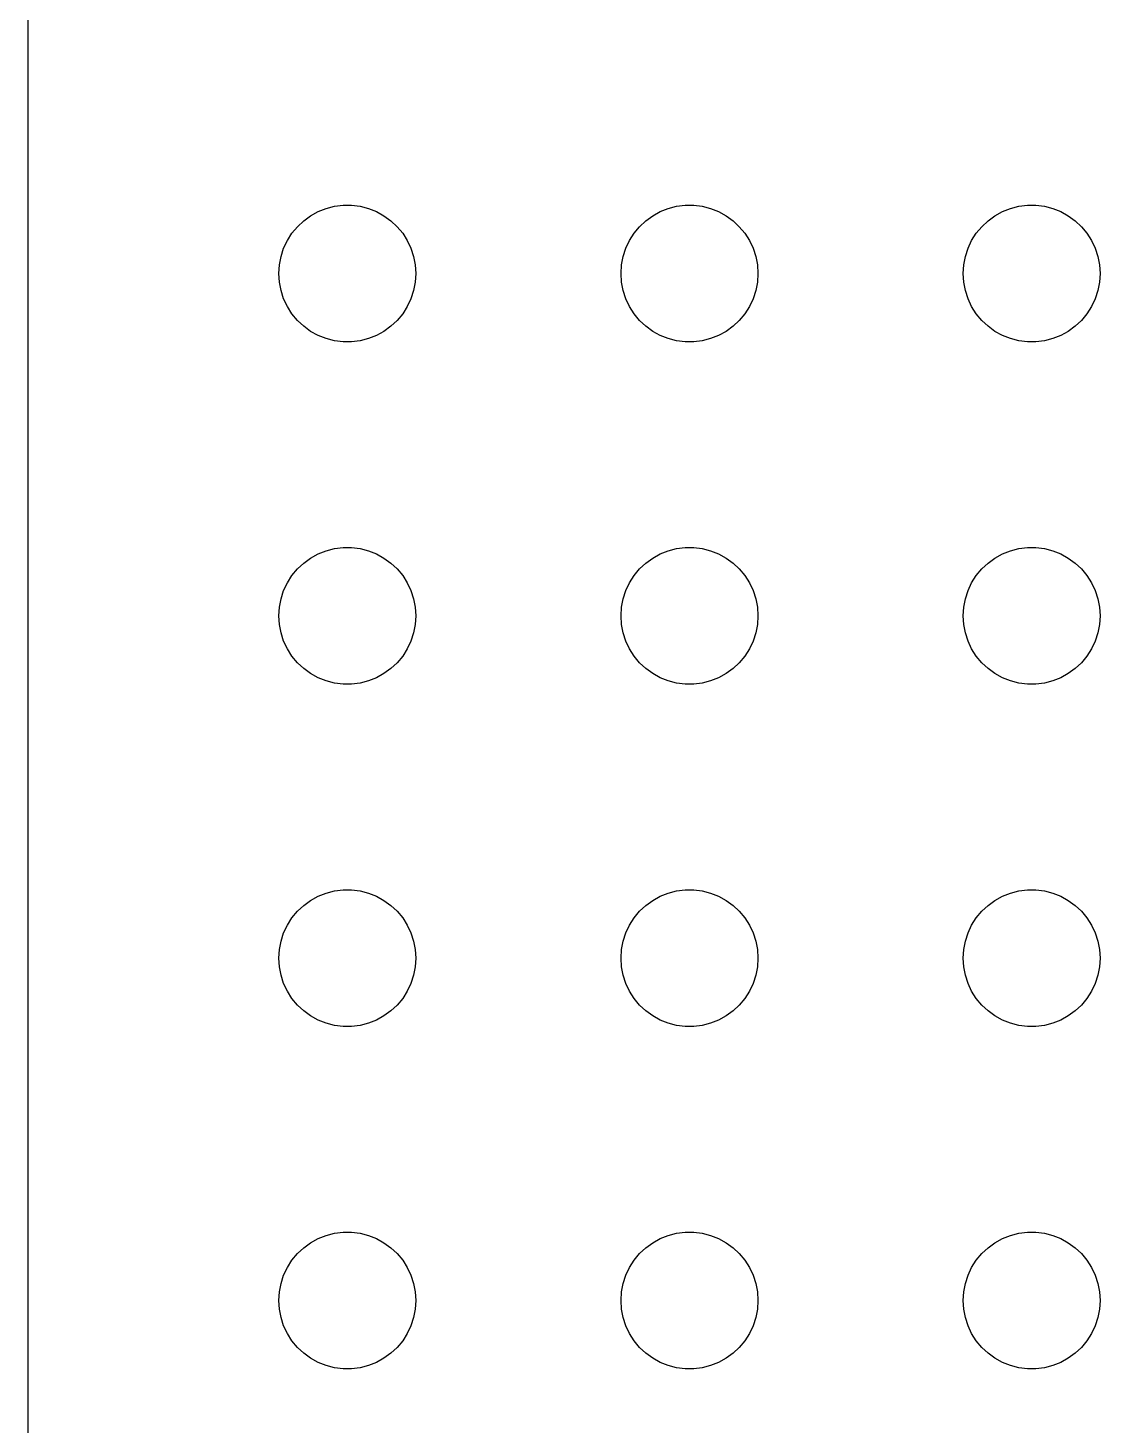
# Model space of a CAD drawing. Header units: metres. Extents: x -120 to 120, y -119 to 119.
# Drawn here: x -119.5 to -96, y 57.27 to 87.88 of the extents above; entities that cross this region are included whole.
import ezdxf

# ---------------------------------------------------------------- set-up
doc = ezdxf.new("R2010")
doc.units = ezdxf.units.M

msp = doc.modelspace()

# ---------------------------------------------------------------- linework, layer by layer
for p, q in [((-119.5, 114.5), (-119.5, -114.5)), ((-113.139, 83.8572), (-112.964, 83.9266)), ((-112.964, 83.9266), (-112.781, 83.9734)), ((-112.781, 83.9734), (-112.594, 83.997)), ((-112.594, 83.997), (-112.406, 83.997)), ((-112.406, 83.997), (-112.219, 83.9734)), ((-112.219, 83.9734), (-112.036, 83.9266)), ((-112.036, 83.9266), (-111.861, 83.8572)), ((-105.639, 83.8572), (-105.464, 83.9266)), ((-105.464, 83.9266), (-105.281, 83.9734)), ((-105.281, 83.9734), (-105.094, 83.997)), ((-105.094, 83.997), (-104.906, 83.997)), ((-104.906, 83.997), (-104.719, 83.9734)), ((-104.719, 83.9734), (-104.536, 83.9266)), ((-104.536, 83.9266), (-104.361, 83.8572)), ((-98.1387, 83.8572), (-97.9635, 83.9266)), ((-97.9635, 83.9266), (-97.7811, 83.9734)), ((-97.7811, 83.9734), (-97.5942, 83.997)), ((-97.5942, 83.997), (-97.4058, 83.997)), ((-97.4058, 83.997), (-97.2189, 83.9734)), ((-97.2189, 83.9734), (-97.0365, 83.9266)), ((-97.0365, 83.9266), (-96.8613, 83.8572)), ((-113.593, 83.5268), (-113.456, 83.6558)), ((-113.456, 83.6558), (-113.304, 83.7665)), ((-113.304, 83.7665), (-113.139, 83.8572)), ((-111.861, 83.8572), (-111.696, 83.7665)), ((-111.696, 83.7665), (-111.544, 83.6558)), ((-111.544, 83.6558), (-111.407, 83.5268)), ((-106.093, 83.5268), (-105.956, 83.6558)), ((-105.956, 83.6558), (-105.804, 83.7665)), ((-105.804, 83.7665), (-105.639, 83.8572)), ((-104.361, 83.8572), (-104.196, 83.7665)), ((-104.196, 83.7665), (-104.044, 83.6558)), ((-104.044, 83.6558), (-103.907, 83.5268)), ((-98.5934, 83.5268), (-98.4561, 83.6558)), ((-98.4561, 83.6558), (-98.3037, 83.7665)), ((-98.3037, 83.7665), (-98.1387, 83.8572)), ((-96.8613, 83.8572), (-96.6963, 83.7665)), ((-96.6963, 83.7665), (-96.5439, 83.6558)), ((-96.5439, 83.6558), (-96.4065, 83.5268)), ((-113.814, 83.2226), (-113.714, 83.3817)), ((-113.714, 83.3817), (-113.593, 83.5268)), ((-111.407, 83.5268), (-111.286, 83.3817)), ((-111.286, 83.3817), (-111.186, 83.2226)), ((-106.314, 83.2226), (-106.214, 83.3817)), ((-106.214, 83.3817), (-106.093, 83.5268)), ((-103.907, 83.5268), (-103.786, 83.3817)), ((-103.786, 83.3817), (-103.686, 83.2226)), ((-98.8145, 83.2226), (-98.7135, 83.3817)), ((-98.7135, 83.3817), (-98.5934, 83.5268)), ((-96.4065, 83.5268), (-96.2865, 83.3817)), ((-96.2865, 83.3817), (-96.1855, 83.2226)), ((-113.953, 82.873), (-113.895, 83.0522)), ((-113.895, 83.0522), (-113.814, 83.2226)), ((-111.186, 83.2226), (-111.105, 83.0522)), ((-111.105, 83.0522), (-111.047, 82.873)), ((-106.453, 82.873), (-106.395, 83.0522)), ((-106.395, 83.0522), (-106.314, 83.2226)), ((-103.686, 83.2226), (-103.605, 83.0522)), ((-103.605, 83.0522), (-103.547, 82.873)), ((-98.9529, 82.873), (-98.8947, 83.0522)), ((-98.8947, 83.0522), (-98.8145, 83.2226)), ((-96.1855, 83.2226), (-96.1053, 83.0522)), ((-96.1053, 83.0522), (-96.0471, 82.873)), ((-114, 82.5), (-113.988, 82.688)), ((-113.988, 82.688), (-113.953, 82.873)), ((-111.047, 82.873), (-111.012, 82.688)), ((-111.012, 82.688), (-111, 82.5)), ((-106.5, 82.5), (-106.488, 82.688)), ((-106.488, 82.688), (-106.453, 82.873)), ((-103.547, 82.873), (-103.512, 82.688)), ((-103.512, 82.688), (-103.5, 82.5)), ((-99, 82.5), (-98.9882, 82.688)), ((-98.9882, 82.688), (-98.9529, 82.873)), ((-96.0471, 82.873), (-96.0118, 82.688)), ((-96.0118, 82.688), (-96, 82.5)), ((-113.988, 82.312), (-114, 82.5)), ((-111, 82.5), (-111.012, 82.312)), ((-106.488, 82.312), (-106.5, 82.5)), ((-103.5, 82.5), (-103.512, 82.312)), ((-98.9882, 82.312), (-99, 82.5)), ((-96, 82.5), (-96.0118, 82.312)), ((-113.953, 82.127), (-113.988, 82.312)), ((-113.895, 81.9478), (-113.953, 82.127)), ((-111.047, 82.127), (-111.105, 81.9478)), ((-111.012, 82.312), (-111.047, 82.127)), ((-106.453, 82.127), (-106.488, 82.312)), ((-106.395, 81.9478), (-106.453, 82.127)), ((-103.547, 82.127), (-103.605, 81.9478)), ((-103.512, 82.312), (-103.547, 82.127)), ((-98.9529, 82.127), (-98.9882, 82.312)), ((-98.8947, 81.9478), (-98.9529, 82.127)), ((-96.0471, 82.127), (-96.1053, 81.9478)), ((-96.0118, 82.312), (-96.0471, 82.127)), ((-113.814, 81.7774), (-113.895, 81.9478)), ((-113.714, 81.6183), (-113.814, 81.7774)), ((-111.186, 81.7774), (-111.286, 81.6183)), ((-111.105, 81.9478), (-111.186, 81.7774)), ((-106.314, 81.7774), (-106.395, 81.9478)), ((-106.214, 81.6183), (-106.314, 81.7774)), ((-103.686, 81.7774), (-103.786, 81.6183)), ((-103.605, 81.9478), (-103.686, 81.7774)), ((-98.8145, 81.7774), (-98.8947, 81.9478)), ((-98.7135, 81.6183), (-98.8145, 81.7774)), ((-96.1855, 81.7774), (-96.2865, 81.6183)), ((-96.1053, 81.9478), (-96.1855, 81.7774)), ((-113.593, 81.4732), (-113.714, 81.6183)), ((-113.456, 81.3442), (-113.593, 81.4732)), ((-111.407, 81.4732), (-111.544, 81.3442)), ((-111.286, 81.6183), (-111.407, 81.4732)), ((-106.093, 81.4732), (-106.214, 81.6183)), ((-105.956, 81.3442), (-106.093, 81.4732)), ((-103.907, 81.4732), (-104.044, 81.3442)), ((-103.786, 81.6183), (-103.907, 81.4732)), ((-98.5934, 81.4732), (-98.7135, 81.6183)), ((-98.4561, 81.3442), (-98.5934, 81.4732)), ((-96.4065, 81.4732), (-96.5439, 81.3442)), ((-96.2865, 81.6183), (-96.4065, 81.4732)), ((-113.304, 81.2335), (-113.456, 81.3442)), ((-113.139, 81.1428), (-113.304, 81.2335)), ((-112.964, 81.0734), (-113.139, 81.1428)), ((-111.861, 81.1428), (-112.036, 81.0734)), ((-111.696, 81.2335), (-111.861, 81.1428)), ((-111.544, 81.3442), (-111.696, 81.2335)), ((-105.804, 81.2335), (-105.956, 81.3442)), ((-105.639, 81.1428), (-105.804, 81.2335)), ((-105.464, 81.0734), (-105.639, 81.1428)), ((-104.361, 81.1428), (-104.536, 81.0734)), ((-104.196, 81.2335), (-104.361, 81.1428)), ((-104.044, 81.3442), (-104.196, 81.2335)), ((-98.3037, 81.2335), (-98.4561, 81.3442)), ((-98.1387, 81.1428), (-98.3037, 81.2335)), ((-97.9635, 81.0734), (-98.1387, 81.1428)), ((-96.8613, 81.1428), (-97.0365, 81.0734)), ((-96.6963, 81.2335), (-96.8613, 81.1428)), ((-96.5439, 81.3442), (-96.6963, 81.2335)), ((-112.781, 81.0266), (-112.964, 81.0734)), ((-112.594, 81.003), (-112.781, 81.0266)), ((-112.406, 81.003), (-112.594, 81.003)), ((-112.219, 81.0266), (-112.406, 81.003)), ((-112.036, 81.0734), (-112.219, 81.0266)), ((-105.281, 81.0266), (-105.464, 81.0734)), ((-105.094, 81.003), (-105.281, 81.0266)), ((-104.906, 81.003), (-105.094, 81.003)), ((-104.719, 81.0266), (-104.906, 81.003)), ((-104.536, 81.0734), (-104.719, 81.0266)), ((-97.7811, 81.0266), (-97.9635, 81.0734)), ((-97.5942, 81.003), (-97.7811, 81.0266)), ((-97.4058, 81.003), (-97.5942, 81.003)), ((-97.2189, 81.0266), (-97.4058, 81.003)), ((-97.0365, 81.0734), (-97.2189, 81.0266)), ((-113.456, 76.1558), (-113.304, 76.2665)), ((-113.304, 76.2665), (-113.139, 76.3572)), ((-113.139, 76.3572), (-112.964, 76.4266)), ((-112.964, 76.4266), (-112.781, 76.4734)), ((-112.781, 76.4734), (-112.594, 76.497)), ((-112.594, 76.497), (-112.406, 76.497)), ((-112.406, 76.497), (-112.219, 76.4734)), ((-112.219, 76.4734), (-112.036, 76.4266)), ((-112.036, 76.4266), (-111.861, 76.3572)), ((-111.861, 76.3572), (-111.696, 76.2665)), ((-111.696, 76.2665), (-111.544, 76.1558)), ((-105.956, 76.1558), (-105.804, 76.2665)), ((-105.804, 76.2665), (-105.639, 76.3572)), ((-105.639, 76.3572), (-105.464, 76.4266)), ((-105.464, 76.4266), (-105.281, 76.4734)), ((-105.281, 76.4734), (-105.094, 76.497)), ((-105.094, 76.497), (-104.906, 76.497)), ((-104.906, 76.497), (-104.719, 76.4734)), ((-104.719, 76.4734), (-104.536, 76.4266)), ((-104.536, 76.4266), (-104.361, 76.3572)), ((-104.361, 76.3572), (-104.196, 76.2665)), ((-104.196, 76.2665), (-104.044, 76.1558)), ((-98.4561, 76.1558), (-98.3037, 76.2665)), ((-98.3037, 76.2665), (-98.1387, 76.3572)), ((-98.1387, 76.3572), (-97.9635, 76.4266)), ((-97.9635, 76.4266), (-97.7811, 76.4734)), ((-97.7811, 76.4734), (-97.5942, 76.497)), ((-97.5942, 76.497), (-97.4058, 76.497)), ((-97.4058, 76.497), (-97.2189, 76.4734)), ((-97.2189, 76.4734), (-97.0365, 76.4266)), ((-97.0365, 76.4266), (-96.8613, 76.3572)), ((-96.8613, 76.3572), (-96.6963, 76.2665)), ((-96.6963, 76.2665), (-96.5439, 76.1558)), ((-113.714, 75.8817), (-113.593, 76.0268)), ((-113.593, 76.0268), (-113.456, 76.1558)), ((-111.544, 76.1558), (-111.407, 76.0268)), ((-111.407, 76.0268), (-111.286, 75.8817)), ((-106.214, 75.8817), (-106.093, 76.0268)), ((-106.093, 76.0268), (-105.956, 76.1558)), ((-104.044, 76.1558), (-103.907, 76.0268)), ((-103.907, 76.0268), (-103.786, 75.8817)), ((-98.7135, 75.8817), (-98.5934, 76.0268)), ((-98.5934, 76.0268), (-98.4561, 76.1558)), ((-96.5439, 76.1558), (-96.4065, 76.0268)), ((-96.4065, 76.0268), (-96.2865, 75.8817)), ((-113.895, 75.5522), (-113.814, 75.7226)), ((-113.814, 75.7226), (-113.714, 75.8817)), ((-111.286, 75.8817), (-111.186, 75.7226)), ((-111.186, 75.7226), (-111.105, 75.5522)), ((-106.395, 75.5522), (-106.314, 75.7226)), ((-106.314, 75.7226), (-106.214, 75.8817)), ((-103.786, 75.8817), (-103.686, 75.7226)), ((-103.686, 75.7226), (-103.605, 75.5522)), ((-98.8947, 75.5522), (-98.8145, 75.7226)), ((-98.8145, 75.7226), (-98.7135, 75.8817)), ((-96.2865, 75.8817), (-96.1855, 75.7226)), ((-96.1855, 75.7226), (-96.1053, 75.5522)), ((-113.988, 75.188), (-113.953, 75.373)), ((-113.953, 75.373), (-113.895, 75.5522)), ((-111.105, 75.5522), (-111.047, 75.373)), ((-111.047, 75.373), (-111.012, 75.188)), ((-106.488, 75.188), (-106.453, 75.373)), ((-106.453, 75.373), (-106.395, 75.5522)), ((-103.605, 75.5522), (-103.547, 75.373)), ((-103.547, 75.373), (-103.512, 75.188)), ((-98.9882, 75.188), (-98.9529, 75.373)), ((-98.9529, 75.373), (-98.8947, 75.5522)), ((-96.1053, 75.5522), (-96.0471, 75.373)), ((-96.0471, 75.373), (-96.0118, 75.188)), ((-114, 75), (-113.988, 75.188)), ((-113.988, 74.812), (-114, 75)), ((-111.012, 75.188), (-111, 75)), ((-111, 75), (-111.012, 74.812)), ((-106.5, 75), (-106.488, 75.188)), ((-106.488, 74.812), (-106.5, 75)), ((-103.512, 75.188), (-103.5, 75)), ((-103.5, 75), (-103.512, 74.812)), ((-99, 75), (-98.9882, 75.188)), ((-98.9882, 74.812), (-99, 75)), ((-96.0118, 75.188), (-96, 75)), ((-96, 75), (-96.0118, 74.812)), ((-113.953, 74.627), (-113.988, 74.812)), ((-111.012, 74.812), (-111.047, 74.627)), ((-106.453, 74.627), (-106.488, 74.812)), ((-103.512, 74.812), (-103.547, 74.627)), ((-98.9529, 74.627), (-98.9882, 74.812)), ((-96.0118, 74.812), (-96.0471, 74.627)), ((-113.895, 74.4478), (-113.953, 74.627)), ((-113.814, 74.2774), (-113.895, 74.4478)), ((-111.105, 74.4478), (-111.186, 74.2774)), ((-111.047, 74.627), (-111.105, 74.4478)), ((-106.395, 74.4478), (-106.453, 74.627)), ((-106.314, 74.2774), (-106.395, 74.4478)), ((-103.605, 74.4478), (-103.686, 74.2774)), ((-103.547, 74.627), (-103.605, 74.4478)), ((-98.8947, 74.4478), (-98.9529, 74.627)), ((-98.8145, 74.2774), (-98.8947, 74.4478)), ((-96.1053, 74.4478), (-96.1855, 74.2774)), ((-96.0471, 74.627), (-96.1053, 74.4478)), ((-113.714, 74.1183), (-113.814, 74.2774)), ((-113.593, 73.9732), (-113.714, 74.1183)), ((-111.286, 74.1183), (-111.407, 73.9732)), ((-111.186, 74.2774), (-111.286, 74.1183)), ((-106.214, 74.1183), (-106.314, 74.2774)), ((-106.093, 73.9732), (-106.214, 74.1183)), ((-103.786, 74.1183), (-103.907, 73.9732)), ((-103.686, 74.2774), (-103.786, 74.1183)), ((-98.7135, 74.1183), (-98.8145, 74.2774)), ((-98.5934, 73.9732), (-98.7135, 74.1183)), ((-96.2865, 74.1183), (-96.4065, 73.9732)), ((-96.1855, 74.2774), (-96.2865, 74.1183)), ((-113.456, 73.8442), (-113.593, 73.9732)), ((-113.304, 73.7335), (-113.456, 73.8442)), ((-111.544, 73.8442), (-111.696, 73.7335)), ((-111.407, 73.9732), (-111.544, 73.8442)), ((-105.956, 73.8442), (-106.093, 73.9732)), ((-105.804, 73.7335), (-105.956, 73.8442)), ((-104.044, 73.8442), (-104.196, 73.7335)), ((-103.907, 73.9732), (-104.044, 73.8442)), ((-98.4561, 73.8442), (-98.5934, 73.9732)), ((-98.3037, 73.7335), (-98.4561, 73.8442)), ((-96.5439, 73.8442), (-96.6963, 73.7335)), ((-96.4065, 73.9732), (-96.5439, 73.8442)), ((-113.139, 73.6428), (-113.304, 73.7335)), ((-112.964, 73.5734), (-113.139, 73.6428)), ((-112.781, 73.5266), (-112.964, 73.5734)), ((-112.594, 73.503), (-112.781, 73.5266)), ((-112.406, 73.503), (-112.594, 73.503)), ((-112.219, 73.5266), (-112.406, 73.503)), ((-112.036, 73.5734), (-112.219, 73.5266)), ((-111.861, 73.6428), (-112.036, 73.5734)), ((-111.696, 73.7335), (-111.861, 73.6428)), ((-105.639, 73.6428), (-105.804, 73.7335)), ((-105.464, 73.5734), (-105.639, 73.6428)), ((-105.281, 73.5266), (-105.464, 73.5734)), ((-105.094, 73.503), (-105.281, 73.5266)), ((-104.906, 73.503), (-105.094, 73.503)), ((-104.719, 73.5266), (-104.906, 73.503)), ((-104.536, 73.5734), (-104.719, 73.5266)), ((-104.361, 73.6428), (-104.536, 73.5734)), ((-104.196, 73.7335), (-104.361, 73.6428)), ((-98.1387, 73.6428), (-98.3037, 73.7335)), ((-97.9635, 73.5734), (-98.1387, 73.6428)), ((-97.7811, 73.5266), (-97.9635, 73.5734)), ((-97.5942, 73.503), (-97.7811, 73.5266)), ((-97.4058, 73.503), (-97.5942, 73.503)), ((-97.2189, 73.5266), (-97.4058, 73.503)), ((-97.0365, 73.5734), (-97.2189, 73.5266)), ((-96.8613, 73.6428), (-97.0365, 73.5734)), ((-96.6963, 73.7335), (-96.8613, 73.6428)), ((-113.139, 68.8572), (-112.964, 68.9266)), ((-112.964, 68.9266), (-112.781, 68.9734)), ((-112.781, 68.9734), (-112.594, 68.997)), ((-112.594, 68.997), (-112.406, 68.997)), ((-112.406, 68.997), (-112.219, 68.9734)), ((-112.219, 68.9734), (-112.036, 68.9266)), ((-112.036, 68.9266), (-111.861, 68.8572)), ((-105.639, 68.8572), (-105.464, 68.9266)), ((-105.464, 68.9266), (-105.281, 68.9734)), ((-105.281, 68.9734), (-105.094, 68.997)), ((-105.094, 68.997), (-104.906, 68.997)), ((-104.906, 68.997), (-104.719, 68.9734)), ((-104.719, 68.9734), (-104.536, 68.9266)), ((-104.536, 68.9266), (-104.361, 68.8572)), ((-98.1387, 68.8572), (-97.9635, 68.9266)), ((-97.9635, 68.9266), (-97.7811, 68.9734)), ((-97.7811, 68.9734), (-97.5942, 68.997)), ((-97.5942, 68.997), (-97.4058, 68.997)), ((-97.4058, 68.997), (-97.2189, 68.9734)), ((-97.2189, 68.9734), (-97.0365, 68.9266)), ((-97.0365, 68.9266), (-96.8613, 68.8572)), ((-113.593, 68.5268), (-113.456, 68.6558)), ((-113.456, 68.6558), (-113.304, 68.7665)), ((-113.304, 68.7665), (-113.139, 68.8572)), ((-111.861, 68.8572), (-111.696, 68.7665)), ((-111.696, 68.7665), (-111.544, 68.6558)), ((-111.544, 68.6558), (-111.407, 68.5268)), ((-106.093, 68.5268), (-105.956, 68.6558)), ((-105.956, 68.6558), (-105.804, 68.7665)), ((-105.804, 68.7665), (-105.639, 68.8572)), ((-104.361, 68.8572), (-104.196, 68.7665)), ((-104.196, 68.7665), (-104.044, 68.6558)), ((-104.044, 68.6558), (-103.907, 68.5268)), ((-98.5934, 68.5268), (-98.4561, 68.6558)), ((-98.4561, 68.6558), (-98.3037, 68.7665)), ((-98.3037, 68.7665), (-98.1387, 68.8572)), ((-96.8613, 68.8572), (-96.6963, 68.7665)), ((-96.6963, 68.7665), (-96.5439, 68.6558)), ((-96.5439, 68.6558), (-96.4065, 68.5268)), ((-113.814, 68.2226), (-113.714, 68.3817)), ((-113.714, 68.3817), (-113.593, 68.5268)), ((-111.407, 68.5268), (-111.286, 68.3817)), ((-111.286, 68.3817), (-111.186, 68.2226)), ((-106.314, 68.2226), (-106.214, 68.3817)), ((-106.214, 68.3817), (-106.093, 68.5268)), ((-103.907, 68.5268), (-103.786, 68.3817)), ((-103.786, 68.3817), (-103.686, 68.2226)), ((-98.8145, 68.2226), (-98.7135, 68.3817)), ((-98.7135, 68.3817), (-98.5934, 68.5268)), ((-96.4065, 68.5268), (-96.2865, 68.3817)), ((-96.2865, 68.3817), (-96.1855, 68.2226)), ((-113.953, 67.873), (-113.895, 68.0522)), ((-113.895, 68.0522), (-113.814, 68.2226)), ((-111.186, 68.2226), (-111.105, 68.0522)), ((-111.105, 68.0522), (-111.047, 67.873)), ((-106.453, 67.873), (-106.395, 68.0522)), ((-106.395, 68.0522), (-106.314, 68.2226)), ((-103.686, 68.2226), (-103.605, 68.0522)), ((-103.605, 68.0522), (-103.547, 67.873)), ((-98.9529, 67.873), (-98.8947, 68.0522)), ((-98.8947, 68.0522), (-98.8145, 68.2226)), ((-96.1855, 68.2226), (-96.1053, 68.0522)), ((-96.1053, 68.0522), (-96.0471, 67.873)), ((-114, 67.5), (-113.988, 67.688)), ((-113.988, 67.688), (-113.953, 67.873)), ((-111.047, 67.873), (-111.012, 67.688)), ((-111.012, 67.688), (-111, 67.5)), ((-106.5, 67.5), (-106.488, 67.688)), ((-106.488, 67.688), (-106.453, 67.873)), ((-103.547, 67.873), (-103.512, 67.688)), ((-103.512, 67.688), (-103.5, 67.5)), ((-99, 67.5), (-98.9882, 67.688)), ((-98.9882, 67.688), (-98.9529, 67.873)), ((-96.0471, 67.873), (-96.0118, 67.688)), ((-96.0118, 67.688), (-96, 67.5)), ((-113.988, 67.312), (-114, 67.5)), ((-111, 67.5), (-111.012, 67.312)), ((-106.488, 67.312), (-106.5, 67.5)), ((-103.5, 67.5), (-103.512, 67.312)), ((-98.9882, 67.312), (-99, 67.5)), ((-96, 67.5), (-96.0118, 67.312)), ((-113.953, 67.127), (-113.988, 67.312)), ((-113.895, 66.9478), (-113.953, 67.127)), ((-111.047, 67.127), (-111.105, 66.9478)), ((-111.012, 67.312), (-111.047, 67.127)), ((-106.453, 67.127), (-106.488, 67.312)), ((-106.395, 66.9478), (-106.453, 67.127)), ((-103.547, 67.127), (-103.605, 66.9478)), ((-103.512, 67.312), (-103.547, 67.127)), ((-98.9529, 67.127), (-98.9882, 67.312)), ((-98.8947, 66.9478), (-98.9529, 67.127)), ((-96.0471, 67.127), (-96.1053, 66.9478)), ((-96.0118, 67.312), (-96.0471, 67.127)), ((-113.814, 66.7774), (-113.895, 66.9478)), ((-113.714, 66.6183), (-113.814, 66.7774)), ((-111.186, 66.7774), (-111.286, 66.6183)), ((-111.105, 66.9478), (-111.186, 66.7774)), ((-106.314, 66.7774), (-106.395, 66.9478)), ((-106.214, 66.6183), (-106.314, 66.7774)), ((-103.686, 66.7774), (-103.786, 66.6183)), ((-103.605, 66.9478), (-103.686, 66.7774)), ((-98.8145, 66.7774), (-98.8947, 66.9478)), ((-98.7135, 66.6183), (-98.8145, 66.7774)), ((-96.1855, 66.7774), (-96.2865, 66.6183)), ((-96.1053, 66.9478), (-96.1855, 66.7774)), ((-113.593, 66.4732), (-113.714, 66.6183)), ((-113.456, 66.3442), (-113.593, 66.4732)), ((-111.407, 66.4732), (-111.544, 66.3442)), ((-111.286, 66.6183), (-111.407, 66.4732)), ((-106.093, 66.4732), (-106.214, 66.6183)), ((-105.956, 66.3442), (-106.093, 66.4732)), ((-103.907, 66.4732), (-104.044, 66.3442)), ((-103.786, 66.6183), (-103.907, 66.4732)), ((-98.5934, 66.4732), (-98.7135, 66.6183)), ((-98.4561, 66.3442), (-98.5934, 66.4732)), ((-96.4065, 66.4732), (-96.5439, 66.3442)), ((-96.2865, 66.6183), (-96.4065, 66.4732)), ((-113.304, 66.2335), (-113.456, 66.3442)), ((-113.139, 66.1428), (-113.304, 66.2335)), ((-112.964, 66.0734), (-113.139, 66.1428)), ((-111.861, 66.1428), (-112.036, 66.0734)), ((-111.696, 66.2335), (-111.861, 66.1428)), ((-111.544, 66.3442), (-111.696, 66.2335)), ((-105.804, 66.2335), (-105.956, 66.3442)), ((-105.639, 66.1428), (-105.804, 66.2335)), ((-105.464, 66.0734), (-105.639, 66.1428)), ((-104.361, 66.1428), (-104.536, 66.0734)), ((-104.196, 66.2335), (-104.361, 66.1428)), ((-104.044, 66.3442), (-104.196, 66.2335)), ((-98.3037, 66.2335), (-98.4561, 66.3442)), ((-98.1387, 66.1428), (-98.3037, 66.2335)), ((-97.9635, 66.0734), (-98.1387, 66.1428)), ((-96.8613, 66.1428), (-97.0365, 66.0734)), ((-96.6963, 66.2335), (-96.8613, 66.1428)), ((-96.5439, 66.3442), (-96.6963, 66.2335)), ((-112.781, 66.0266), (-112.964, 66.0734)), ((-112.594, 66.003), (-112.781, 66.0266)), ((-112.406, 66.003), (-112.594, 66.003)), ((-112.219, 66.0266), (-112.406, 66.003)), ((-112.036, 66.0734), (-112.219, 66.0266)), ((-105.281, 66.0266), (-105.464, 66.0734)), ((-105.094, 66.003), (-105.281, 66.0266)), ((-104.906, 66.003), (-105.094, 66.003)), ((-104.719, 66.0266), (-104.906, 66.003)), ((-104.536, 66.0734), (-104.719, 66.0266)), ((-97.7811, 66.0266), (-97.9635, 66.0734)), ((-97.5942, 66.003), (-97.7811, 66.0266)), ((-97.4058, 66.003), (-97.5942, 66.003)), ((-97.2189, 66.0266), (-97.4058, 66.003)), ((-97.0365, 66.0734), (-97.2189, 66.0266)), ((-113.456, 61.1558), (-113.304, 61.2665)), ((-113.304, 61.2665), (-113.139, 61.3572)), ((-113.139, 61.3572), (-112.964, 61.4266)), ((-112.964, 61.4266), (-112.781, 61.4734)), ((-112.781, 61.4734), (-112.594, 61.497)), ((-112.594, 61.497), (-112.406, 61.497)), ((-112.406, 61.497), (-112.219, 61.4734)), ((-112.219, 61.4734), (-112.036, 61.4266)), ((-112.036, 61.4266), (-111.861, 61.3572)), ((-111.861, 61.3572), (-111.696, 61.2665)), ((-111.696, 61.2665), (-111.544, 61.1558)), ((-105.956, 61.1558), (-105.804, 61.2665)), ((-105.804, 61.2665), (-105.639, 61.3572)), ((-105.639, 61.3572), (-105.464, 61.4266)), ((-105.464, 61.4266), (-105.281, 61.4734)), ((-105.281, 61.4734), (-105.094, 61.497)), ((-105.094, 61.497), (-104.906, 61.497)), ((-104.906, 61.497), (-104.719, 61.4734)), ((-104.719, 61.4734), (-104.536, 61.4266)), ((-104.536, 61.4266), (-104.361, 61.3572)), ((-104.361, 61.3572), (-104.196, 61.2665)), ((-104.196, 61.2665), (-104.044, 61.1558)), ((-98.4561, 61.1558), (-98.3037, 61.2665)), ((-98.3037, 61.2665), (-98.1387, 61.3572)), ((-98.1387, 61.3572), (-97.9635, 61.4266)), ((-97.9635, 61.4266), (-97.7811, 61.4734)), ((-97.7811, 61.4734), (-97.5942, 61.497)), ((-97.5942, 61.497), (-97.4058, 61.497)), ((-97.4058, 61.497), (-97.2189, 61.4734)), ((-97.2189, 61.4734), (-97.0365, 61.4266)), ((-97.0365, 61.4266), (-96.8613, 61.3572)), ((-96.8613, 61.3572), (-96.6963, 61.2665)), ((-96.6963, 61.2665), (-96.5439, 61.1558)), ((-113.714, 60.8817), (-113.593, 61.0268)), ((-113.593, 61.0268), (-113.456, 61.1558)), ((-111.544, 61.1558), (-111.407, 61.0268)), ((-111.407, 61.0268), (-111.286, 60.8817)), ((-106.214, 60.8817), (-106.093, 61.0268)), ((-106.093, 61.0268), (-105.956, 61.1558)), ((-104.044, 61.1558), (-103.907, 61.0268)), ((-103.907, 61.0268), (-103.786, 60.8817)), ((-98.7135, 60.8817), (-98.5934, 61.0268)), ((-98.5934, 61.0268), (-98.4561, 61.1558)), ((-96.5439, 61.1558), (-96.4065, 61.0268)), ((-96.4065, 61.0268), (-96.2865, 60.8817)), ((-113.895, 60.5522), (-113.814, 60.7226)), ((-113.814, 60.7226), (-113.714, 60.8817)), ((-111.286, 60.8817), (-111.186, 60.7226)), ((-111.186, 60.7226), (-111.105, 60.5522)), ((-106.395, 60.5522), (-106.314, 60.7226)), ((-106.314, 60.7226), (-106.214, 60.8817)), ((-103.786, 60.8817), (-103.686, 60.7226)), ((-103.686, 60.7226), (-103.605, 60.5522)), ((-98.8947, 60.5522), (-98.8145, 60.7226)), ((-98.8145, 60.7226), (-98.7135, 60.8817)), ((-96.2865, 60.8817), (-96.1855, 60.7226)), ((-96.1855, 60.7226), (-96.1053, 60.5522)), ((-113.988, 60.188), (-113.953, 60.373)), ((-113.953, 60.373), (-113.895, 60.5522)), ((-111.105, 60.5522), (-111.047, 60.373)), ((-111.047, 60.373), (-111.012, 60.188)), ((-106.488, 60.188), (-106.453, 60.373)), ((-106.453, 60.373), (-106.395, 60.5522)), ((-103.605, 60.5522), (-103.547, 60.373)), ((-103.547, 60.373), (-103.512, 60.188)), ((-98.9882, 60.188), (-98.9529, 60.373)), ((-98.9529, 60.373), (-98.8947, 60.5522)), ((-96.1053, 60.5522), (-96.0471, 60.373)), ((-96.0471, 60.373), (-96.0118, 60.188)), ((-114, 60), (-113.988, 60.188)), ((-113.988, 59.812), (-114, 60)), ((-111.012, 60.188), (-111, 60)), ((-111, 60), (-111.012, 59.812)), ((-106.5, 60), (-106.488, 60.188)), ((-106.488, 59.812), (-106.5, 60)), ((-103.512, 60.188), (-103.5, 60)), ((-103.5, 60), (-103.512, 59.812)), ((-99, 60), (-98.9882, 60.188)), ((-98.9882, 59.812), (-99, 60)), ((-96.0118, 60.188), (-96, 60)), ((-96, 60), (-96.0118, 59.812)), ((-113.953, 59.627), (-113.988, 59.812)), ((-111.012, 59.812), (-111.047, 59.627)), ((-106.453, 59.627), (-106.488, 59.812)), ((-103.512, 59.812), (-103.547, 59.627)), ((-98.9529, 59.627), (-98.9882, 59.812)), ((-96.0118, 59.812), (-96.0471, 59.627)), ((-113.895, 59.4478), (-113.953, 59.627)), ((-113.814, 59.2774), (-113.895, 59.4478)), ((-111.105, 59.4478), (-111.186, 59.2774)), ((-111.047, 59.627), (-111.105, 59.4478)), ((-106.395, 59.4478), (-106.453, 59.627)), ((-106.314, 59.2774), (-106.395, 59.4478)), ((-103.605, 59.4478), (-103.686, 59.2774)), ((-103.547, 59.627), (-103.605, 59.4478)), ((-98.8947, 59.4478), (-98.9529, 59.627)), ((-98.8145, 59.2774), (-98.8947, 59.4478)), ((-96.1053, 59.4478), (-96.1855, 59.2774)), ((-96.0471, 59.627), (-96.1053, 59.4478)), ((-113.714, 59.1183), (-113.814, 59.2774)), ((-113.593, 58.9732), (-113.714, 59.1183)), ((-111.286, 59.1183), (-111.407, 58.9732)), ((-111.186, 59.2774), (-111.286, 59.1183)), ((-106.214, 59.1183), (-106.314, 59.2774)), ((-106.093, 58.9732), (-106.214, 59.1183)), ((-103.786, 59.1183), (-103.907, 58.9732)), ((-103.686, 59.2774), (-103.786, 59.1183)), ((-98.7135, 59.1183), (-98.8145, 59.2774)), ((-98.5934, 58.9732), (-98.7135, 59.1183)), ((-96.2865, 59.1183), (-96.4065, 58.9732)), ((-96.1855, 59.2774), (-96.2865, 59.1183)), ((-113.456, 58.8442), (-113.593, 58.9732)), ((-113.304, 58.7335), (-113.456, 58.8442)), ((-111.544, 58.8442), (-111.696, 58.7335)), ((-111.407, 58.9732), (-111.544, 58.8442)), ((-105.956, 58.8442), (-106.093, 58.9732)), ((-105.804, 58.7335), (-105.956, 58.8442)), ((-104.044, 58.8442), (-104.196, 58.7335)), ((-103.907, 58.9732), (-104.044, 58.8442)), ((-98.4561, 58.8442), (-98.5934, 58.9732)), ((-98.3037, 58.7335), (-98.4561, 58.8442)), ((-96.5439, 58.8442), (-96.6963, 58.7335)), ((-96.4065, 58.9732), (-96.5439, 58.8442)), ((-113.139, 58.6428), (-113.304, 58.7335)), ((-112.964, 58.5734), (-113.139, 58.6428)), ((-112.781, 58.5266), (-112.964, 58.5734)), ((-112.594, 58.503), (-112.781, 58.5266)), ((-112.406, 58.503), (-112.594, 58.503)), ((-112.219, 58.5266), (-112.406, 58.503)), ((-112.036, 58.5734), (-112.219, 58.5266)), ((-111.861, 58.6428), (-112.036, 58.5734)), ((-111.696, 58.7335), (-111.861, 58.6428)), ((-105.639, 58.6428), (-105.804, 58.7335)), ((-105.464, 58.5734), (-105.639, 58.6428)), ((-105.281, 58.5266), (-105.464, 58.5734)), ((-105.094, 58.503), (-105.281, 58.5266)), ((-104.906, 58.503), (-105.094, 58.503)), ((-104.719, 58.5266), (-104.906, 58.503)), ((-104.536, 58.5734), (-104.719, 58.5266)), ((-104.361, 58.6428), (-104.536, 58.5734)), ((-104.196, 58.7335), (-104.361, 58.6428)), ((-98.1387, 58.6428), (-98.3037, 58.7335)), ((-97.9635, 58.5734), (-98.1387, 58.6428)), ((-97.7811, 58.5266), (-97.9635, 58.5734)), ((-97.5942, 58.503), (-97.7811, 58.5266)), ((-97.4058, 58.503), (-97.5942, 58.503)), ((-97.2189, 58.5266), (-97.4058, 58.503)), ((-97.0365, 58.5734), (-97.2189, 58.5266)), ((-96.8613, 58.6428), (-97.0365, 58.5734)), ((-96.6963, 58.7335), (-96.8613, 58.6428))]:
    msp.add_line(p, q)

doc.saveas('drawing.dxf')
